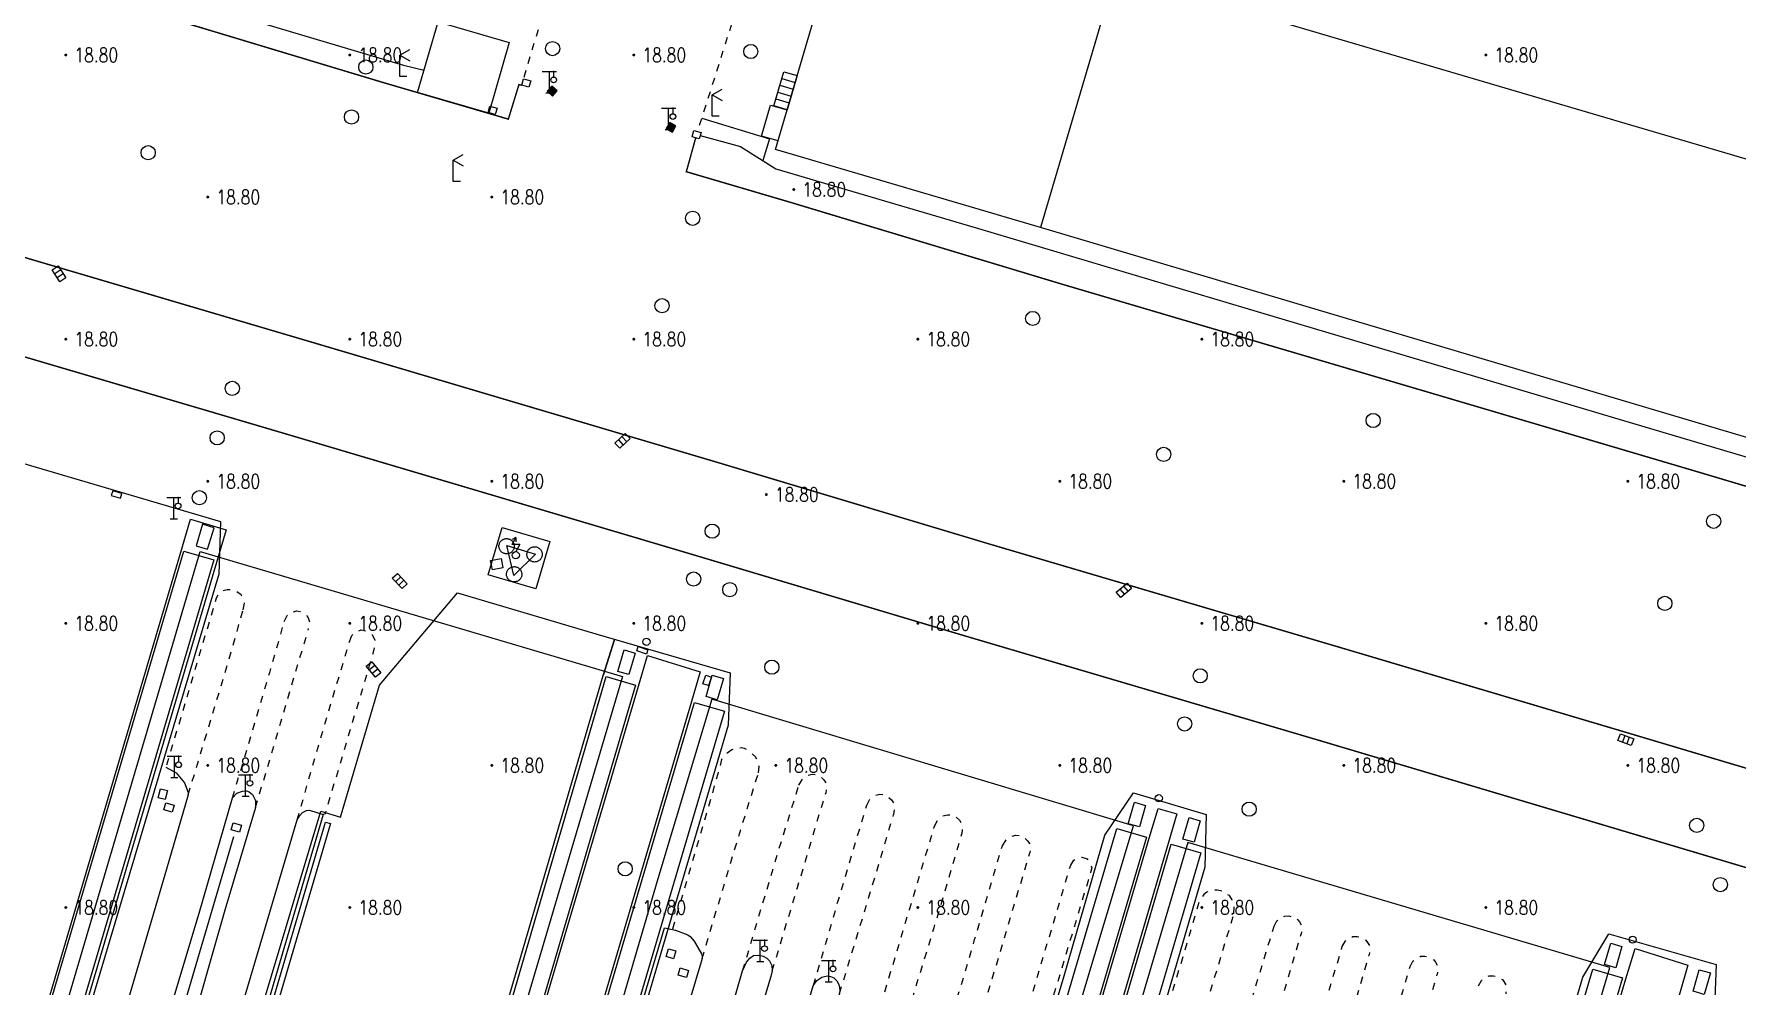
# Model space of a CAD drawing. Extents: x 404846 to 408477, y 3390929 to 3392894.
# Drawn here: x 406289.1 to 406409, y 3392028.9 to 3392095.9 of the extents above; entities that cross this region are included whole.
import ezdxf
from ezdxf.enums import TextEntityAlignment as Align

# ---------------------------------------------------------------- set-up
doc = ezdxf.new("R2010")
doc.units = 0
doc.header["$LTSCALE"] = 0.5
doc.header["$PDSIZE"] = 0.2
doc.linetypes.add('X6', pattern=[2, 1, -1])
doc.layers.get('0').update_dxf_attribs({"linetype": 'CONTINUOUS'})
for name, color, linetype in [('3221', 6, 'CONTINUOUS'), ('DLDW', 11, 'CONTINUOUS'), ('DLSS', 4, 'CONTINUOUS'), ('DMTZ', 3, 'CONTINUOUS'), ('FZTZ', 7, 'CONTINUOUS'), ('GCD', 1, 'CONTINUOUS'), ('GXYZ', 2, 'CONTINUOUS'), ('JMD', 6, 'CONTINUOUS'), ('SXSS', 5, 'CONTINUOUS'), ('ZBTZ', 3, 'CONTINUOUS')]:
    doc.layers.add(name, color=color, linetype=linetype)
doc.layers.add('ASSIST', color=7, linetype='CONTINUOUS', plot=False)
doc.styles.add('HZ', font='rs.shx', dxfattribs={"width": 0.8, "bigfont": 'hztxt.shx'})
doc.linetypes.add('10422', pattern='A,0.75,[150,AAA.SHX,S=0.5,R=0,X=0,Y=0.5],1.5,[177,AAA.SHX,S=1,R=0,X=0,Y=0.4],0.75', length=3)
doc.linetypes.add('1161', pattern='A,0,[149,AAA.SHX,S=0.15,R=0,X=0,Y=0],-1.6', length=1.6)
doc.linetypes.add('444', pattern='A,4.5,[145,AAA.SHX,S=1,R=0,X=0,Y=1],4.5,-0.5,[146,AAA.SHX,S=1,R=0,X=0,Y=0],-0.5', length=10)
doc.linetypes.add('447', pattern='A,8,-1,[148,AAA.SHX,S=1,R=0,X=0,Y=0],-1', length=10)

# ---------------------------------------------------------------- blocks, each defined once
blk = doc.blocks.new('gc063')
for p, q in [((-1, 3), (1, 3)), ((0, 0), (0, 3)), ((0.6, 3), (0.6, 2.2)), ((-0.5, 0), (0.5, 0))]:
    blk.add_line(p, q)
blk.add_circle((0.6, 1.8), 0.4)
blk.add_point((0.6, 3))
blk.add_point((0.6, 3))
blk = doc.blocks.new('GC200')
at = {"linetype": 'Continuous', "const_width": 0.2, "flags": 128}
blk.add_lwpolyline([(-0.1, 0, 1), (0.1, 0, 1)], format="xyb", close=True, dxfattribs=at)
blk = doc.blocks.new('gc188')
blk.add_circle((0, 0), 1)
blk = doc.blocks.new('gc041')
for p, q in [((-1, 0.5), (1, 0.5)), ((-1, -0.5), (-1, 0.5)), ((-0.33, 0.5), (-0.33, -0.5)), ((0.33, 0.5), (0.33, -0.5)), ((1, 0.5), (1, -0.5)), ((1, -0.5), (-1, -0.5))]:
    blk.add_line(p, q)
blk = doc.blocks.new('gc052')
for p, q in [((0, 3), (1.39, 3.8)), ((0, 3), (1.39, 2.2)), ((0, 0), (0, 3)), ((1, 0), (0, 0))]:
    blk.add_line(p, q)
blk = doc.blocks.new('gc170')
at = {"linetype": 'Continuous'}
blk.add_circle((0, 0), 0.5, dxfattribs=at)
blk = doc.blocks.new('*U31')
at = {"linetype": 'Continuous'}
for points in [[(0, 0), (0.5, 0.5), (-0.5, 0.5)], [(0, 0), (-0.5, 0.5), (-0.5, -0.5)], [(0, 0), (-0.5, -0.5), (0.5, -0.5)], [(0, 0), (0.5, -0.5), (0.5, 0.5)]]:
    blk.add_solid(points, dxfattribs=at)
blk = doc.blocks.new('gc002')
blk.add_lwpolyline([(-0.5, -0.5), (0.5, -0.5), (0.5, 0.5), (-0.5, 0.5), (-0.5, -0.5)])
at = {"linetype": 'Continuous'}
blk.add_blockref('*U31', (0, 0), dxfattribs=at)
blk = doc.blocks.new('gc132')
at = {"linetype": 'Continuous'}
for points in [[(0, 2.5), (-0.58, 1.5)], [(0, 2.5), (-0.52, 2.2)], [(0, 2.5), (0, 1.9)], [(0.58, 1.5), (-0.58, 1.5)], [(0.58, 1.5), (0, 0.5)]]:
    blk.add_lwpolyline(points, dxfattribs=at)
blk.add_circle((0, 0), 0.5, dxfattribs=at)

msp = doc.modelspace()

# ---------------------------------------------------------------- linework, layer by layer
at = {"layer": '3221', "color": 6}
for points in [[(406222.058, 3391793.734, 18.825), (406240.981, 3391857.474, 18.967), (406248.828, 3391883.928, 18.765), (406252.893, 3391897.652, 18.789), (406260.068, 3391921.948, 19.008), (406269.552, 3391953.881, 18.843), (406283.226, 3391999.984, 18.679), (406291.42, 3392027.632, 18.98), (406300.826, 3392059.43, 18.755), (406330.553, 3392050.637, 18.755), (406321.145, 3392018.83, 18.98), (406312.946, 3391991.169, 18.679), (406299.271, 3391945.06, 18.843), (406289.792, 3391913.146, 19.008), (406282.617, 3391888.848, 18.789), (406278.55, 3391875.118, 18.765), (406270.699, 3391848.652, 18.967), (406251.776, 3391784.914, 18.825), (406246.28, 3391766.397, 18.855), (406243.272, 3391756.231, 18.84), (406241.392, 3391749.888, 18.828), (406236.715, 3391733.919, 18.759), (406231.935, 3391717.868, 18.788), (406225.742, 3391696.817, 18.729)], [(406334.222, 3391931.143, 18.679), (406340.457, 3391952.196, 18.579), (406344.53, 3391966.029, 18.463), (406348.882, 3391980.64, 18.525), (406355.153, 3392001.822, 18.498), (406359.486, 3392016.39, 18.585), (406362.772, 3392027.563, 18.641), (406366.544, 3392040.126, 18.762), (406336.854, 3392049.041, 18.762), (406333.056, 3392036.395, 18.641), (406329.758, 3392025.182, 18.585), (406325.434, 3392010.641, 18.498), (406319.165, 3391989.465, 18.525), (406314.806, 3391974.832, 18.463), (406310.726, 3391960.975, 18.579), (406304.499, 3391939.947, 18.679)], [(406365.489, 3391913.345, 18.584), (406383.759, 3391974.973, 19.026), (406396.401, 3392017.698, 18.747), (406400.09, 3392030.164, 18.747), (406370.364, 3392038.96, 18.747), (406366.675, 3392026.494, 18.747), (406354.036, 3391983.777, 19.026), (406335.764, 3391922.146, 18.584)]]:
    msp.add_polyline3d(points, dxfattribs=at)
at = {"layer": 'ASSIST', "linetype": 'Continuous', "elevation": 20.419, "flags": 128}
msp.add_lwpolyline([(406341.213, 3392090.795), (406341.924, 3392093.204), (406342.859, 3392092.925), (406342.153, 3392090.519), (406341.213, 3392090.795)], close=True, dxfattribs=at)
at = {"layer": 'DLDW', "linetype": 'Continuous', "elevation": 19.551, "flags": 128}
msp.add_lwpolyline([(406322.421, 3392059.855), (406324.431, 3392059.245), (406322.917, 3392057.744), (406322.421, 3392059.855)], close=True, dxfattribs=at)
at = {"layer": 'DLSS', "linetype": 'Continuous', "const_width": 0.1, "flags": 128}
for points, elevation in [([(405956.742, 3392178.449), (406005.467, 3392164.024), (406051.337, 3392150.407), (406087.518, 3392139.758), (406125.857, 3392128.358), (406161.319, 3392117.927), (406203.686, 3392105.242), (406244.726, 3392093.133), (406283.477, 3392081.6), (406308.291, 3392074.282)], 18.633), ([(406263.632, 3392107.306), (406288.917, 3392099.906), (406313.647, 3392092.459)], 18.595), ([(406323.467, 3392092.249), (406323.267, 3392092.297), (406322.522, 3392089.865), (406313.647, 3392092.459)], 18.766), ([(406361.6, 3392078.223), (406342.42, 3392084), (406335.055, 3392086.165), (406335.715, 3392088.544)], 18.715), ([(406406.33, 3392065.026), (406386.975, 3392070.741), (406361.6, 3392078.223)], 18.58), ([(406281.561, 3392075.164), (406306.395, 3392067.847)], 18.612), ([(406356.23, 3392060.011), (406336.998, 3392065.78), (406308.291, 3392074.282)], 18.643), ([(406354.338, 3392053.594), (406335.087, 3392059.342), (406306.395, 3392067.847)], 18.643), ([(406444.465, 3392053.723), (406417.482, 3392061.702), (406406.33, 3392065.026)], 18.557), ([(406400.898, 3392046.803), (406381.589, 3392052.534), (406356.23, 3392060.011)], 18.58), ([(406398.983, 3392040.378), (406379.689, 3392046.119), (406354.338, 3392053.594)], 18.58), ([(406439.032, 3392035.491), (406412.067, 3392043.474), (406400.898, 3392046.803)], 18.557), ([(406437.123, 3392029.084), (406410.16, 3392037.046), (406398.983, 3392040.378)], 18.557)]:
    msp.add_lwpolyline(points, dxfattribs=dict(at, elevation=elevation))
at = {"layer": 'DLSS', "linetype": 'X6', "flags": 128}
for points, elevation in [([(406365.417, 3392127.417), (406356.618, 3392129.87), (406352.97, 3392130.733), (406350.123, 3392131.111), (406347.976, 3392131.107), (406345.501, 3392130.634), (406342.916, 3392129.722), (406340.187, 3392128.331), (406338.03, 3392126.903), (406336.2, 3392125.381), (406334.476, 3392123.567), (406333.5, 3392122.318), (406332.525, 3392120.731), (406331.588, 3392118.901), (406330.748, 3392116.856), (406328.658, 3392109.833), (406323.587, 3392092.692)], 19.025), ([(406341.274, 3392106.09), (406335.84, 3392089.003)], 19.022), ([(406303.848, 3392055.326), (406303.935, 3392055.808), (406303.879, 3392056.081), (406303.708, 3392056.38), (406303.301, 3392056.672), (406302.958, 3392056.75), (406302.718, 3392056.734), (406302.398, 3392056.662), (406302.102, 3392056.439), (406301.946, 3392056.142), (406298.412, 3392044.255)], 18.869), ([(406299.976, 3392042.313), (406302.833, 3392051.764), (406303.848, 3392055.326)], 18.89), ([(406306.743, 3392054.501), (406306.951, 3392054.942), (406307.26, 3392055.156), (406307.599, 3392055.25), (406307.869, 3392055.208), (406308.167, 3392055.059), (406308.345, 3392054.901), (406308.437, 3392054.707), (406308.527, 3392054.444), (406308.458, 3392054.014)], 18.841), ([(406303.103, 3392042.098), (406305.721, 3392050.916), (406306.743, 3392054.501)], 18.89), ([(406304.727, 3392041.424), (406306.359, 3392046.969), (406308.458, 3392054.014)], 18.857), ([(406311.35, 3392053.153), (406311.506, 3392053.529), (406311.899, 3392053.829), (406312.151, 3392053.919), (406312.362, 3392053.884), (406312.632, 3392053.798), (406312.939, 3392053.563), (406313.123, 3392053.208), (406313.099, 3392052.834), (406312.985, 3392052.245), (406309.615, 3392040.967), (406309.49, 3392040.916)], 18.874), ([(406307.648, 3392040.548), (406309.253, 3392046.112), (406311.35, 3392053.153)], 18.857), ([(406340.136, 3392043.864), (406340.187, 3392044.274), (406340.126, 3392044.647), (406339.925, 3392044.972), (406339.588, 3392045.301), (406339.365, 3392045.469), (406339.145, 3392045.564), (406338.928, 3392045.605), (406338.602, 3392045.589), (406338.258, 3392045.474), (406338, 3392045.298), (406337.731, 3392045.047), (406337.536, 3392044.8), (406337.272, 3392043.776), (406334.074, 3392032.823)], 18.797), ([(406336.165, 3392030.781), (406338.639, 3392039.051), (406340.136, 3392043.864)], 18.771), ([(406342.983, 3392042.978), (406343.25, 3392043.436), (406343.561, 3392043.675), (406343.922, 3392043.753), (406344.205, 3392043.728), (406344.485, 3392043.605), (406344.745, 3392043.36), (406344.9, 3392043.129), (406344.952, 3392042.858), (406344.872, 3392042.435)], 18.79), ([(406339.021, 3392029.926), (406341.491, 3392038.181), (406342.983, 3392042.978)], 18.771), ([(406341.106, 3392029.916), (406342.884, 3392035.787), (406344.872, 3392042.435)], 18.833), ([(406347.757, 3392041.572), (406348.002, 3392042.041), (406348.312, 3392042.28), (406348.673, 3392042.358), (406348.956, 3392042.333), (406349.236, 3392042.21), (406349.496, 3392041.965), (406349.651, 3392041.734), (406349.703, 3392041.463), (406349.656, 3392040.923)], 18.783), ([(406344.005, 3392028.894), (406345.767, 3392034.919), (406347.757, 3392041.572)], 18.833), ([(406345.846, 3392028.329), (406347.916, 3392035.11), (406349.656, 3392040.923)], 18.825), ([(406352.518, 3392040.066), (406352.788, 3392040.595), (406353.098, 3392040.834), (406353.459, 3392040.912), (406353.742, 3392040.888), (406354.022, 3392040.764), (406354.282, 3392040.519), (406354.437, 3392040.289), (406354.489, 3392040.018), (406354.46, 3392039.56)], 18.782), ([(406348.749, 3392027.496), (406350.776, 3392034.246), (406352.518, 3392040.066)], 18.825), ([(406350.658, 3392026.948), (406352.511, 3392032.975), (406354.46, 3392039.56)], 18.824), ([(406357.312, 3392038.715), (406357.598, 3392039.154), (406357.909, 3392039.393), (406358.27, 3392039.471), (406358.553, 3392039.447), (406358.832, 3392039.323), (406359.092, 3392039.078), (406359.248, 3392038.847), (406359.3, 3392038.577), (406359.242, 3392038.225)], 18.793), ([(406353.569, 3392026.077), (406355.359, 3392032.116), (406357.312, 3392038.715)], 18.824), ([(406355.426, 3392025.544), (406356.572, 3392029.27), (406359.242, 3392038.225)], 18.856), ([(406358.36, 3392024.649), (406359.45, 3392028.398), (406362.124, 3392037.366)], 18.856), ([(406362.124, 3392037.366), (406362.336, 3392037.704), (406362.549, 3392037.866), (406362.898, 3392037.919), (406363.284, 3392037.799), (406363.444, 3392037.61), (406363.603, 3392037.178), (406363.523, 3392036.845), (406359.988, 3392025.126)], 18.811), ([(406373.62, 3392033.928), (406373.634, 3392034.579), (406373.491, 3392034.927), (406373.295, 3392035.213), (406372.84, 3392035.502), (406372.683, 3392035.552), (406372.439, 3392035.602), (406372.085, 3392035.574), (406371.717, 3392035.447), (406371.493, 3392035.283), (406371.307, 3392035.047), (406371.161, 3392034.773), (406367.619, 3392022.854)], 18.81), ([(406369.702, 3392020.813), (406371.402, 3392026.627), (406373.62, 3392033.928)], 18.774), ([(406376.444, 3392033.07), (406376.645, 3392033.443), (406376.858, 3392033.618), (406377.197, 3392033.78), (406377.495, 3392033.79), (406377.791, 3392033.704), (406378.119, 3392033.519), (406378.232, 3392033.374), (406378.363, 3392033.133), (406378.404, 3392032.935), (406378.352, 3392032.502)], 18.797), ([(406372.673, 3392020.212), (406374.231, 3392025.784), (406376.444, 3392033.07)], 18.774), ([(406374.662, 3392019.892), (406375.871, 3392024.127), (406378.352, 3392032.502)], 18.759), ([(406381.242, 3392031.623), (406381.443, 3392031.997), (406381.655, 3392032.171), (406381.994, 3392032.333), (406382.293, 3392032.343), (406382.589, 3392032.258), (406382.917, 3392032.073), (406383.029, 3392031.927), (406383.161, 3392031.687), (406383.202, 3392031.488), (406383.15, 3392031.056)], 18.797), ([(406377.504, 3392018.963), (406378.763, 3392023.272), (406381.242, 3392031.623)], 18.765), ([(406379.43, 3392018.49), (406380.719, 3392022.769), (406383.15, 3392031.056)], 18.738), ([(406382.309, 3392017.602), (406383.589, 3392021.914), (406386.017, 3392030.236)], 18.744), ([(406386.017, 3392030.236), (406386.218, 3392030.61), (406386.431, 3392030.784), (406386.77, 3392030.947), (406387.068, 3392030.957), (406387.365, 3392030.871), (406387.692, 3392030.686), (406387.805, 3392030.541), (406387.936, 3392030.3), (406387.977, 3392030.101), (406387.925, 3392029.669)], 18.797), ([(406384.237, 3392017.091), (406387.925, 3392029.669)], 18.742), ([(406390.846, 3392028.859), (406391.048, 3392029.232), (406391.26, 3392029.407), (406391.599, 3392029.569), (406391.898, 3392029.579), (406392.194, 3392029.493), (406392.521, 3392029.308), (406392.634, 3392029.163), (406392.766, 3392028.922), (406392.807, 3392028.724), (406392.755, 3392028.291)], 18.797)]:
    msp.add_lwpolyline(points, dxfattribs=dict(at, elevation=elevation))
at = {"layer": 'DMTZ', "linetype": '10422', "flags": 128}
for points, elevation in [([(406322.082, 3392061.115), (406325.435, 3392060.131), (406324.46, 3392056.807), (406321.107, 3392057.791), (406322.082, 3392061.115)], 19.101), ([(406322.297, 3392060.334), (406322.343, 3392060.34), (406322.39, 3392060.343), (406322.437, 3392060.342), (406322.483, 3392060.336), (406322.529, 3392060.327), (406322.574, 3392060.313), (406322.618, 3392060.296), (406322.66, 3392060.274), (406322.7, 3392060.25), (406322.737, 3392060.222), (406322.772, 3392060.19), (406322.804, 3392060.156), (406322.833, 3392060.119), (406322.859, 3392060.08), (406322.881, 3392060.039), (406322.9, 3392059.996), (406322.914, 3392059.951), (406322.925, 3392059.906), (406322.932, 3392059.859), (406322.934, 3392059.812), (406322.933, 3392059.765), (406322.927, 3392059.719), (406322.918, 3392059.673), (406322.904, 3392059.628), (406322.887, 3392059.585), (406322.866, 3392059.543), (406322.841, 3392059.503), (406322.813, 3392059.465), (406322.782, 3392059.43), (406322.748, 3392059.398), (406322.711, 3392059.369), (406322.672, 3392059.343), (406322.63, 3392059.321), (406322.587, 3392059.303), (406322.543, 3392059.288), (406322.497, 3392059.277), (406322.451, 3392059.271), (406322.404, 3392059.268), (406322.357, 3392059.269), (406322.31, 3392059.275), (406322.264, 3392059.284), (406322.219, 3392059.298), (406322.176, 3392059.315), (406322.134, 3392059.337), (406322.094, 3392059.361), (406322.057, 3392059.389), (406322.022, 3392059.421), (406321.989, 3392059.455), (406321.96, 3392059.492), (406321.935, 3392059.531), (406321.913, 3392059.572), (406321.894, 3392059.615), (406321.879, 3392059.66), (406321.869, 3392059.705), (406321.862, 3392059.752), (406321.859, 3392059.799), (406321.861, 3392059.846), (406321.866, 3392059.892), (406321.876, 3392059.938), (406321.889, 3392059.983), (406321.907, 3392060.026), (406321.928, 3392060.068), (406321.953, 3392060.108), (406321.981, 3392060.146), (406322.012, 3392060.181), (406322.046, 3392060.213), (406322.083, 3392060.242), (406322.122, 3392060.268), (406322.163, 3392060.29), (406322.207, 3392060.308), (406322.251, 3392060.323), (406322.297, 3392060.334)], 19.484), ([(406324.266, 3392059.761), (406324.313, 3392059.768), (406324.36, 3392059.77), (406324.407, 3392059.769), (406324.453, 3392059.764), (406324.499, 3392059.754), (406324.544, 3392059.74), (406324.587, 3392059.723), (406324.629, 3392059.702), (406324.669, 3392059.677), (406324.707, 3392059.649), (406324.742, 3392059.618), (406324.774, 3392059.584), (406324.803, 3392059.547), (406324.829, 3392059.508), (406324.851, 3392059.466), (406324.869, 3392059.423), (406324.884, 3392059.379), (406324.895, 3392059.333), (406324.901, 3392059.287), (406324.904, 3392059.24), (406324.903, 3392059.193), (406324.897, 3392059.146), (406324.888, 3392059.1), (406324.874, 3392059.056), (406324.857, 3392059.012), (406324.835, 3392058.97), (406324.811, 3392058.93), (406324.783, 3392058.893), (406324.751, 3392058.858), (406324.717, 3392058.826), (406324.68, 3392058.797), (406324.641, 3392058.771), (406324.6, 3392058.749), (406324.557, 3392058.73), (406324.512, 3392058.715), (406324.467, 3392058.705), (406324.42, 3392058.698), (406324.373, 3392058.695), (406324.326, 3392058.697), (406324.28, 3392058.702), (406324.234, 3392058.712), (406324.189, 3392058.725), (406324.146, 3392058.743), (406324.104, 3392058.764), (406324.064, 3392058.789), (406324.026, 3392058.817), (406323.991, 3392058.848), (406323.959, 3392058.882), (406323.93, 3392058.919), (406323.904, 3392058.958), (406323.882, 3392059), (406323.864, 3392059.043), (406323.849, 3392059.087), (406323.838, 3392059.133), (406323.832, 3392059.179), (406323.829, 3392059.226), (406323.83, 3392059.273), (406323.836, 3392059.32), (406323.845, 3392059.365), (406323.859, 3392059.41), (406323.876, 3392059.454), (406323.898, 3392059.496), (406323.922, 3392059.536), (406323.95, 3392059.573), (406323.982, 3392059.608), (406324.016, 3392059.64), (406324.053, 3392059.669), (406324.092, 3392059.695), (406324.133, 3392059.717), (406324.176, 3392059.736), (406324.221, 3392059.75), (406324.266, 3392059.761)], 19.484), ([(406322.83, 3392058.36), (406322.877, 3392058.366), (406322.924, 3392058.369), (406322.971, 3392058.368), (406323.017, 3392058.362), (406323.063, 3392058.352), (406323.108, 3392058.339), (406323.152, 3392058.322), (406323.193, 3392058.3), (406323.233, 3392058.276), (406323.271, 3392058.248), (406323.306, 3392058.216), (406323.338, 3392058.182), (406323.367, 3392058.145), (406323.393, 3392058.106), (406323.415, 3392058.065), (406323.433, 3392058.022), (406323.448, 3392057.977), (406323.459, 3392057.932), (406323.465, 3392057.885), (406323.468, 3392057.838), (406323.467, 3392057.791), (406323.461, 3392057.745), (406323.452, 3392057.699), (406323.438, 3392057.654), (406323.421, 3392057.61), (406323.4, 3392057.569), (406323.375, 3392057.529), (406323.347, 3392057.491), (406323.316, 3392057.456), (406323.281, 3392057.424), (406323.245, 3392057.395), (406323.205, 3392057.369), (406323.164, 3392057.347), (406323.121, 3392057.329), (406323.076, 3392057.314), (406323.031, 3392057.303), (406322.984, 3392057.296), (406322.937, 3392057.294), (406322.891, 3392057.295), (406322.844, 3392057.301), (406322.798, 3392057.31), (406322.753, 3392057.324), (406322.71, 3392057.341), (406322.668, 3392057.362), (406322.628, 3392057.387), (406322.59, 3392057.415), (406322.555, 3392057.446), (406322.523, 3392057.481), (406322.494, 3392057.517), (406322.468, 3392057.557), (406322.446, 3392057.598), (406322.428, 3392057.641), (406322.413, 3392057.686), (406322.402, 3392057.731), (406322.396, 3392057.778), (406322.393, 3392057.825), (406322.394, 3392057.871), (406322.4, 3392057.918), (406322.41, 3392057.964), (406322.423, 3392058.009), (406322.44, 3392058.052), (406322.462, 3392058.094), (406322.486, 3392058.134), (406322.514, 3392058.172), (406322.546, 3392058.207), (406322.58, 3392058.239), (406322.617, 3392058.268), (406322.656, 3392058.294), (406322.697, 3392058.316), (406322.74, 3392058.334), (406322.785, 3392058.349), (406322.83, 3392058.36)], 19.484), ([(406327.218, 3392011.761), (406333.526, 3392032.952), (406334.285, 3392032.773), (406335.15, 3392032.459), (406335.324, 3392032.328), (406335.596, 3392031.998), (406336.117, 3392031.117), (406336.174, 3392030.931), (406336.165, 3392030.781), (406331.471, 3392015.067), (406334.446, 3392014.14), (406339.021, 3392029.926), (406339.297, 3392030.522), (406339.517, 3392030.81), (406339.784, 3392031.01), (406340.172, 3392031.035), (406340.456, 3392030.946), (406340.718, 3392030.816), (406340.922, 3392030.625), (406341.084, 3392030.301), (406341.106, 3392029.916), (406341.009, 3392029.517), (406336.222, 3392013.606), (406339.24, 3392012.713), (406343.984, 3392028.863), (406344.239, 3392029.24), (406344.593, 3392029.466), (406344.979, 3392029.563), (406345.216, 3392029.515), (406345.441, 3392029.427), (406345.665, 3392029.227), (406345.798, 3392028.96), (406345.874, 3392028.589), (406345.846, 3392028.329), (406344.462, 3392023.623), (406341.021, 3392012.18), (406344.065, 3392011.291), (406348.309, 3392025.859), (406348.749, 3392027.496), (406348.905, 3392027.792), (406349.061, 3392027.978), (406349.298, 3392028.095), (406349.697, 3392028.18), (406350.019, 3392028.134), (406350.257, 3392028.023), (406350.425, 3392027.861), (406350.627, 3392027.489), (406350.67, 3392027.275), (406350.658, 3392026.948), (406345.891, 3392010.785), (406348.842, 3392009.85), (406352.504, 3392022.368), (406353.569, 3392026.077), (406353.798, 3392026.425), (406354.134, 3392026.631), (406354.464, 3392026.743), (406354.781, 3392026.74), (406354.965, 3392026.69), (406355.124, 3392026.561), (406355.317, 3392026.286), (406355.435, 3392025.922), (406355.426, 3392025.544), (406353.776, 3392019.841), (406350.619, 3392009.339), (406353.582, 3392008.452), (406357.701, 3392022.299), (406358.36, 3392024.649), (406358.679, 3392025.064), (406358.885, 3392025.216), (406359.112, 3392025.287), (406359.443, 3392025.264), (406359.745, 3392025.206), (406360.648, 3392024.911), (406354.327, 3392003.763), (406337.925, 3392008.548), (406327.218, 3392011.761)], 19.091)]:
    msp.add_lwpolyline(points, close=True, dxfattribs=dict(at, elevation=elevation))
at = {"layer": 'DMTZ', "linetype": '10422', "elevation": 19.182, "flags": 128}
msp.add_lwpolyline([(406298.412, 3392044.255), (406299.118, 3392043.854), (406299.708, 3392043.143), (406299.976, 3392042.47), (406299.976, 3392042.313), (406298.448, 3392037.068), (406295.133, 3392025.812), (406298.045, 3392024.983), (406300.751, 3392033.974), (406303.103, 3392042.098), (406303.408, 3392042.432), (406303.797, 3392042.578), (406304.085, 3392042.589), (406304.271, 3392042.514), (406304.5, 3392042.334), (406304.726, 3392041.903), (406304.727, 3392041.424), (406302.56, 3392034.192), (406299.752, 3392024.413), (406302.621, 3392023.579), (406307.648, 3392040.548), (406307.834, 3392040.865), (406308.033, 3392041.064), (406308.3, 3392041.204), (406308.529, 3392041.225), (406309.49, 3392040.916), (406303.022, 3392018.935), (406291.266, 3392022.435)], dxfattribs=at)
at = {"layer": 'FZTZ', "linetype": 'Continuous', "flags": 128}
for points, elevation in [([(406321.223, 3392090.782), (406321.731, 3392090.63), (406321.599, 3392090.187), (406321.09, 3392090.339), (406321.223, 3392090.782)], 18.786), ([(406294.56, 3392063.367), (406295.217, 3392063.183), (406295.311, 3392063.519), (406294.669, 3392063.699), (406294.56, 3392063.367)], 19.55), ([(406322.138, 3392058.279), (406321.404, 3392058.133), (406321.272, 3392058.796), (406322.006, 3392058.943), (406322.138, 3392058.279)], 21.12), ([(406331.659, 3392052.743), (406332.348, 3392052.519), (406332.25, 3392052.216), (406331.56, 3392052.44), (406331.659, 3392052.743)], 19.404), ([(406336.229, 3392050.128), (406336.427, 3392050.723), (406336.819, 3392050.592), (406336.621, 3392049.998), (406336.229, 3392050.128)], 20.118), ([(406298.022, 3392042.738), (406298.524, 3392042.603), (406298.354, 3392041.974), (406297.852, 3392042.109), (406298.022, 3392042.738)], 20.959), ([(406333.795, 3392031.477), (406334.309, 3392031.325), (406334.144, 3392030.769), (406333.63, 3392030.921), (406333.795, 3392031.477)], 20.843)]:
    msp.add_lwpolyline(points, close=True, dxfattribs=dict(at, elevation=elevation))
at = {"layer": 'JMD', "linetype": 'Continuous'}
for p, q in [((406341.213, 3392090.795), (406341.924, 3392093.204)), ((406341.641, 3392092.245), (406342.578, 3392091.967)), ((406341.782, 3392092.724), (406342.718, 3392092.446)), ((406341.924, 3392093.204), (406342.859, 3392092.925)), ((406342.859, 3392092.925), (406342.153, 3392090.519)), ((406341.358, 3392091.286), (406342.297, 3392091.009)), ((406341.499, 3392091.765), (406342.437, 3392091.488)), ((406341.216, 3392090.806), (406342.156, 3392090.53))]:
    msp.add_line(p, q, dxfattribs=at)
at = {"layer": 'JMD', "linetype": 'Continuous', "flags": 128}
for points, elevation in [([(406345.972, 3392103.54), (406364.656, 3392098.041), (406360.007, 3392082.243), (406341.337, 3392087.738), (406345.972, 3392103.54)], 28.422), ([(406321.139, 3392090.286), (406316.133, 3392091.734), (406317.57, 3392096.703), (406322.576, 3392095.255), (406321.139, 3392090.286)], 23.557), ([(406323.97, 3392092.113), (406323.467, 3392092.249), (406323.592, 3392092.708), (406324.095, 3392092.571), (406323.97, 3392092.113)], 20.241), ([(406335.967, 3392088.476), (406335.464, 3392088.612), (406335.588, 3392089.071), (406336.091, 3392088.934), (406335.967, 3392088.476)], 20.564), ([(406298.405, 3392041.757), (406298.992, 3392041.592), (406298.852, 3392041.094), (406298.265, 3392041.259), (406298.405, 3392041.757)], 20.917), ([(406303.14, 3392040.349), (406303.727, 3392040.184), (406303.587, 3392039.686), (406303, 3392039.851), (406303.14, 3392040.349)], 20.982), ([(406334.616, 3392030.122), (406335.203, 3392029.956), (406335.063, 3392029.458), (406334.476, 3392029.624), (406334.616, 3392030.122)], 20.917)]:
    msp.add_lwpolyline(points, close=True, dxfattribs=dict(at, elevation=elevation))
at = {"layer": 'JMD', "linetype": '447', "elevation": 21.979, "flags": 128}
msp.add_lwpolyline([(406287.297, 3392101.931), (406295.338, 3392099.571), (406315.139, 3392093.666)], dxfattribs=at)
at = {"layer": 'JMD', "linetype": 'Continuous', "flags": 128}
for points, elevation in [([(406460.041, 3392069.715), (406460.723, 3392072.028), (406364.746, 3392100.3), (406364.126, 3392098.197)], 27.871), ([(406341.512, 3392088.334), (406340.35, 3392088.672), (406340.991, 3392090.859), (406342.153, 3392090.519)], 23.47), ([(406454.805, 3392054.051), (406360.007, 3392082.243)], 27.022)]:
    msp.add_lwpolyline(points, dxfattribs=dict(at, elevation=elevation))
at = {"layer": 'JMD', "linetype": '444', "flags": 128}
for points, elevation in [([(406315.139, 3392093.666), (406316.592, 3392093.319)], 21.243), ([(406336.029, 3392088.705), (406338.878, 3392087.941), (406341.366, 3392086.378), (406355.638, 3392082.168)], 19.823), ([(406355.638, 3392082.168), (406374.378, 3392076.584), (406400.192, 3392068.91), (406423.911, 3392061.883), (406444.442, 3392055.823)], 19.509), ([(406287.848, 3392065.797), (406302.24, 3392061.541), (406302.123, 3392057.846), (406291.648, 3392022.657), (406295.897, 3392021.428)], 20.823), ([(406295.897, 3392021.428), (406302.778, 3392019.325), (406309.315, 3392041.156), (406310.711, 3392040.733), (406313.443, 3392050.029), (406318.942, 3392056.536), (406328.686, 3392053.635)], 20.559), ([(406328.686, 3392053.635), (406338.132, 3392050.885), (406338.009, 3392047.217), (406327.593, 3392012.025), (406354.058, 3392004.137), (406361.655, 3392029.562), (406364.531, 3392039.468), (406366.535, 3392042.441)], 20.592), ([(406366.535, 3392042.441), (406371.669, 3392040.921), (406371.573, 3392037.209), (406366.412, 3392019.583), (406361.15, 3392002.116), (406370.682, 3391999.262), (406387.699, 3391994.242), (406393.812, 3392014.638), (406398.176, 3392029.486), (406400.02, 3392032.531), (406407.578, 3392030.362), (406407.435, 3392026.751), (406403.104, 3392011.814), (406397.025, 3391991.491), (406423.613, 3391983.609), (406434.164, 3392019.052), (406436.038, 3392021.908), (406441.214, 3392020.396), (406441.075, 3392016.699), (406430.663, 3391981.543), (406431.94, 3391981.102)], 20.425), ([(406298.65, 3392023.99), (406303.193, 3392039.381)], 20.56)]:
    msp.add_lwpolyline(points, dxfattribs=dict(at, elevation=elevation))
at = {"layer": 'SXSS', "linetype": 'Continuous', "elevation": 18.919, "flags": 128}
msp.add_lwpolyline([(406301.224, 3392012.092), (406304.989, 3392024.613), (406309.643, 3392040.388), (406309.996, 3392040.284), (406305.342, 3392024.509), (406301.64, 3392011.969)], dxfattribs=at)
at = {"layer": 'ZBTZ', "linetype": '1161', "flags": 128}
for points, elevation in [([(406336.138, 3392089.941), (406340.91, 3392088.469), (406340.444, 3392086.957)], 19.192), ([(406281.962, 3392064.998), (406268.81, 3392020.586), (406262.166, 3391998.138), (406256.673, 3391979.803), (406250.405, 3391958.555), (406238.826, 3391919.582), (406232.026, 3391896.503), (406225.369, 3391873.95), (406220.43, 3391857.314), (406214.708, 3391838.028), (406209.628, 3391820.969), (406204.336, 3391803.203), (406198.737, 3391784.318), (406187.975, 3391747.891), (406186.472, 3391742.815), (406175.526, 3391705.935), (406193.179, 3391700.71), (406194.738, 3391705.967), (406197.143, 3391714.182), (406201.427, 3391728.581), (406203.947, 3391737.098), (406205.749, 3391743.136), (406210.399, 3391759.019), (406212.293, 3391765.406), (406215.303, 3391775.578), (406220.802, 3391794.106), (406232.973, 3391835.114), (406239.727, 3391857.848), (406247.575, 3391884.301), (406251.639, 3391898.025), (406258.821, 3391922.318), (406268.305, 3391954.251), (406281.983, 3392000.352), (406290.178, 3392027.999), (406299.584, 3392059.797), (406300.129, 3392061.704), (406302.64, 3392060.964), (406302.098, 3392059.054), (406292.692, 3392027.255), (406284.47, 3391999.615), (406270.796, 3391953.512), (406261.312, 3391921.58), (406254.163, 3391897.276), (406250.098, 3391883.552), (406242.25, 3391857.097), (406235.495, 3391834.363), (406223.299, 3391793.365), (406217.799, 3391774.838), (406214.79, 3391764.667), (406212.897, 3391758.283), (406208.247, 3391742.404), (406206.483, 3391736.325), (406203.938, 3391727.832), (406201.966, 3391721.207), (406203.742, 3391720.684)], 18.849), ([(406314.638, 3391993.162), (406325.075, 3392027.551), (406331.678, 3392049.965), (406332.322, 3392052.105), (406336.04, 3392050.961), (406335.428, 3392048.875), (406328.418, 3392025.213), (406321.864, 3392003.003)], 18.804), ([(406312.126, 3391993.883), (406322.636, 3392028.279), (406329.203, 3392050.707)], 18.809), ([(406312.346, 3391993.82), (406322.852, 3392028.214), (406329.419, 3392050.644), (406331.483, 3392050.022), (406324.88, 3392027.609), (406314.428, 3391993.222)], 18.809), ([(406322.074, 3392002.941), (406328.628, 3392025.151), (406335.639, 3392048.813)], 18.804), ([(406335.639, 3392048.813), (406337.753, 3392048.186), (406330.743, 3392024.526), (406324.165, 3392002.325)], 18.78), ([(406351.134, 3391983.445), (406357.281, 3392004.232), (406363.726, 3392025.99), (406367.65, 3392039.265), (406368.29, 3392041.339), (406369.606, 3392040.967), (406368.979, 3392038.894), (406365.787, 3392028.021), (406358.123, 3392002.132), (406352.503, 3391983.037)], 18.833), ([(406306.445, 3391841.109), (406310.223, 3391853.751), (406317.283, 3391877.576), (406326.464, 3391908.577), (406329.173, 3391917.715), (406337.469, 3391945.698), (406342.299, 3391962.037), (406348.863, 3391984.12), (406355.01, 3392004.904), (406361.455, 3392026.662), (406365.378, 3392039.937), (406367.468, 3392039.319), (406363.544, 3392026.044), (406357.099, 3392004.285), (406350.953, 3391983.498)], 18.787), ([(406352.711, 3391982.976), (406358.33, 3392002.07), (406365.995, 3392027.959), (406369.187, 3392038.833), (406371.29, 3392038.216), (406368.097, 3392027.34), (406360.432, 3392001.45), (406354.813, 3391982.357)], 18.873), ([(406388.201, 3391985.422), (406391.991, 3391998.29), (406398.724, 3392020.967), (406401.219, 3392029.349), (406401.866, 3392031.496), (406405.584, 3392030.315), (406405.004, 3392028.269), (406403.074, 3392021.929), (406394.202, 3391991.925), (406389.425, 3391975.81)], 18.81), ([(406385.897, 3391986.096), (406389.673, 3391998.974), (406396.408, 3392021.655), (406398.903, 3392030.038), (406400.99, 3392029.417), (406398.495, 3392021.035), (406391.761, 3391998.358), (406387.986, 3391985.484)], 18.806)]:
    msp.add_lwpolyline(points, dxfattribs=dict(at, elevation=elevation))
for points, elevation in [([(406301.342, 3392059.598), (406301.801, 3392061.107), (406300.991, 3392061.353), (406300.533, 3392059.844), (406301.342, 3392059.598)], 18.824), ([(406284.247, 3391999.681), (406270.573, 3391953.578), (406261.089, 3391921.646), (406253.915, 3391897.35), (406249.878, 3391883.617), (406242.031, 3391857.162), (406235.276, 3391834.428), (406223.059, 3391793.436), (406217.56, 3391774.909), (406214.55, 3391764.738), (406212.658, 3391758.354), (406208.008, 3391742.474), (406206.269, 3391736.389), (406203.724, 3391727.896), (406199.441, 3391713.503), (406197.1, 3391705.504), (406195.014, 3391706.115), (406197.357, 3391714.119), (406201.642, 3391728.518), (406204.161, 3391737.035), (406205.941, 3391743.079), (406210.592, 3391758.962), (406212.485, 3391765.349), (406215.495, 3391775.521), (406220.995, 3391794.049), (406233.187, 3391835.05), (406239.941, 3391857.784), (406247.789, 3391884.238), (406251.853, 3391897.961), (406259.04, 3391922.253), (406268.524, 3391954.186), (406282.163, 3392000.299), (406290.358, 3392027.946), (406299.681, 3392059.465), (406301.776, 3392058.845), (406292.452, 3392027.326), (406284.247, 3391999.681)], 18.857), ([(406329.203, 3392050.707), (406330.004, 3392053.251)], 18.831), ([(406331.018, 3392050.77), (406330.234, 3392050.997), (406330.672, 3392052.506), (406331.456, 3392052.279), (406331.018, 3392050.77)], 18.833), ([(406337.226, 3392048.994), (406336.442, 3392049.221), (406336.88, 3392050.731), (406337.664, 3392050.503), (406337.226, 3392048.994)], 18.833), ([(406366.962, 3392040.049), (406366.178, 3392040.277), (406366.616, 3392041.786), (406367.4, 3392041.559), (406366.962, 3392040.049)], 18.743), ([(406370.807, 3392038.967), (406370.023, 3392039.195), (406370.461, 3392040.704), (406371.245, 3392040.477), (406370.807, 3392038.967)], 18.743), ([(406400.506, 3392030.135), (406399.722, 3392030.363), (406400.16, 3392031.872), (406400.944, 3392031.644), (406400.506, 3392030.135)], 18.905), ([(406406.73, 3392028.265), (406405.946, 3392028.493), (406406.385, 3392030.002), (406407.168, 3392029.774), (406406.73, 3392028.265)], 18.958)]:
    msp.add_lwpolyline(points, close=True, dxfattribs=dict(at, elevation=elevation))

# ---------------------------------------------------------------- block references
at = {"layer": 'DLDW', "linetype": 'Continuous', "xscale": 0.5, "yscale": 0.5}
msp.add_blockref('gc132', (406323.047, 3392059.175), dxfattribs=at)
at = {"layer": 'DLSS', "linetype": 'Continuous', "xscale": 0.5, "yscale": 0.5}
for name, p in [('gc052', (406314.884, 3392092.874, 18.892)), ('gc063', (406325.413, 3392091.724, 18.999)), ('gc052', (406336.874, 3392090.085, 18.892)), ('gc063', (406333.807, 3392089.147, 19.152)), ('gc052', (406318.645, 3392085.475, 18.892)), ('gc063', (406298.966, 3392061.74, 18.853)), ('gc063', (406299.001, 3392043.523, 19.104)), ('gc063', (406304.018, 3392042.221, 19.136)), ('gc063', (406340.26, 3392030.584, 18.954)), ('gc063', (406345.081, 3392029.155, 19.059))]:
    msp.add_blockref(name, p, dxfattribs=at)
at = {"layer": 'GCD', "linetype": 'Continuous'}
ref = msp.add_blockref('GC200', (406291.358, 3392094.379, 18.8), dxfattribs=dict(at, xscale=0.5, yscale=0.5, zscale=0.5))
ref.add_attrib('height', '18.80', dxfattribs={"linetype": 'Continuous', "height": 1, "style": 'HZ', "width": 0.8}).set_placement((406291.958, 3392094.379, 18.8), align=Align.MIDDLE_LEFT)
ref = msp.add_blockref('GC200', (406311.358, 3392094.379, 18.8), dxfattribs=dict(at, xscale=0.5, yscale=0.5, zscale=0.5))
ref.add_attrib('height', '18.80', dxfattribs={"linetype": 'Continuous', "height": 1, "style": 'HZ', "width": 0.8}).set_placement((406311.958, 3392094.379, 18.8), align=Align.MIDDLE_LEFT)
ref = msp.add_blockref('GC200', (406331.358, 3392094.379, 18.8), dxfattribs=dict(at, xscale=0.5, yscale=0.5, zscale=0.5))
ref.add_attrib('height', '18.80', dxfattribs={"linetype": 'Continuous', "height": 1, "style": 'HZ', "width": 0.8}).set_placement((406331.958, 3392094.379, 18.8), align=Align.MIDDLE_LEFT)
ref = msp.add_blockref('GC200', (406391.358, 3392094.379, 18.8), dxfattribs=dict(at, xscale=0.5, yscale=0.5, zscale=0.5))
ref.add_attrib('height', '18.80', dxfattribs={"linetype": 'Continuous', "height": 1, "style": 'HZ', "width": 0.8}).set_placement((406391.958, 3392094.379, 18.8), align=Align.MIDDLE_LEFT)
ref = msp.add_blockref('GC200', (406342.624, 3392084.911, 18.8), dxfattribs=dict(at, xscale=0.5, yscale=0.5, zscale=0.5))
ref.add_attrib('height', '18.80', dxfattribs={"linetype": 'Continuous', "height": 1, "style": 'HZ', "width": 0.8}).set_placement((406343.224, 3392084.911, 18.8), align=Align.MIDDLE_LEFT)
ref = msp.add_blockref('GC200', (406301.358, 3392084.379, 18.8), dxfattribs=dict(at, xscale=0.5, yscale=0.5, zscale=0.5))
ref.add_attrib('height', '18.80', dxfattribs={"linetype": 'Continuous', "height": 1, "style": 'HZ', "width": 0.8}).set_placement((406301.958, 3392084.379, 18.8), align=Align.MIDDLE_LEFT)
ref = msp.add_blockref('GC200', (406321.358, 3392084.379, 18.8), dxfattribs=dict(at, xscale=0.5, yscale=0.5, zscale=0.5))
ref.add_attrib('height', '18.80', dxfattribs={"linetype": 'Continuous', "height": 1, "style": 'HZ', "width": 0.8}).set_placement((406321.958, 3392084.379, 18.8), align=Align.MIDDLE_LEFT)
ref = msp.add_blockref('GC200', (406291.358, 3392074.379, 18.8), dxfattribs=dict(at, xscale=0.5, yscale=0.5, zscale=0.5))
ref.add_attrib('height', '18.80', dxfattribs={"linetype": 'Continuous', "height": 1, "style": 'HZ', "width": 0.8}).set_placement((406291.958, 3392074.379, 18.8), align=Align.MIDDLE_LEFT)
ref = msp.add_blockref('GC200', (406311.358, 3392074.379, 18.8), dxfattribs=dict(at, xscale=0.5, yscale=0.5, zscale=0.5))
ref.add_attrib('height', '18.80', dxfattribs={"linetype": 'Continuous', "height": 1, "style": 'HZ', "width": 0.8}).set_placement((406311.958, 3392074.379, 18.8), align=Align.MIDDLE_LEFT)
ref = msp.add_blockref('GC200', (406331.358, 3392074.379, 18.8), dxfattribs=dict(at, xscale=0.5, yscale=0.5, zscale=0.5))
ref.add_attrib('height', '18.80', dxfattribs={"linetype": 'Continuous', "height": 1, "style": 'HZ', "width": 0.8}).set_placement((406331.958, 3392074.379, 18.8), align=Align.MIDDLE_LEFT)
ref = msp.add_blockref('GC200', (406351.358, 3392074.379, 18.8), dxfattribs=dict(at, xscale=0.5, yscale=0.5, zscale=0.5))
ref.add_attrib('height', '18.80', dxfattribs={"linetype": 'Continuous', "height": 1, "style": 'HZ', "width": 0.8}).set_placement((406351.958, 3392074.379, 18.8), align=Align.MIDDLE_LEFT)
ref = msp.add_blockref('GC200', (406371.358, 3392074.379, 18.8), dxfattribs=dict(at, xscale=0.5, yscale=0.5, zscale=0.5))
ref.add_attrib('height', '18.80', dxfattribs={"linetype": 'Continuous', "height": 1, "style": 'HZ', "width": 0.8}).set_placement((406371.958, 3392074.379, 18.8), align=Align.MIDDLE_LEFT)
ref = msp.add_blockref('GC200', (406301.358, 3392064.379, 18.8), dxfattribs=dict(at, xscale=0.5, yscale=0.5, zscale=0.5))
ref.add_attrib('height', '18.80', dxfattribs={"linetype": 'Continuous', "height": 1, "style": 'HZ', "width": 0.8}).set_placement((406301.958, 3392064.379, 18.8), align=Align.MIDDLE_LEFT)
ref = msp.add_blockref('GC200', (406321.358, 3392064.379, 18.8), dxfattribs=dict(at, xscale=0.5, yscale=0.5, zscale=0.5))
ref.add_attrib('height', '18.80', dxfattribs={"linetype": 'Continuous', "height": 1, "style": 'HZ', "width": 0.8}).set_placement((406321.958, 3392064.379, 18.8), align=Align.MIDDLE_LEFT)
ref = msp.add_blockref('GC200', (406361.358, 3392064.379, 18.8), dxfattribs=dict(at, xscale=0.5, yscale=0.5, zscale=0.5))
ref.add_attrib('height', '18.80', dxfattribs={"linetype": 'Continuous', "height": 1, "style": 'HZ', "width": 0.8}).set_placement((406361.958, 3392064.379, 18.8), align=Align.MIDDLE_LEFT)
ref = msp.add_blockref('GC200', (406381.358, 3392064.379, 18.8), dxfattribs=dict(at, xscale=0.5, yscale=0.5, zscale=0.5))
ref.add_attrib('height', '18.80', dxfattribs={"linetype": 'Continuous', "height": 1, "style": 'HZ', "width": 0.8}).set_placement((406381.958, 3392064.379, 18.8), align=Align.MIDDLE_LEFT)
ref = msp.add_blockref('GC200', (406401.358, 3392064.379, 18.8), dxfattribs=dict(at, xscale=0.5, yscale=0.5, zscale=0.5))
ref.add_attrib('height', '18.80', dxfattribs={"linetype": 'Continuous', "height": 1, "style": 'HZ', "width": 0.8}).set_placement((406401.958, 3392064.379, 18.8), align=Align.MIDDLE_LEFT)
ref = msp.add_blockref('GC200', (406340.688, 3392063.444, 18.8), dxfattribs=dict(at, xscale=0.5, yscale=0.5, zscale=0.5))
ref.add_attrib('height', '18.80', dxfattribs={"linetype": 'Continuous', "height": 1, "style": 'HZ', "width": 0.8}).set_placement((406341.288, 3392063.444, 18.8), align=Align.MIDDLE_LEFT)
ref = msp.add_blockref('GC200', (406291.358, 3392054.379, 18.8), dxfattribs=dict(at, xscale=0.5, yscale=0.5, zscale=0.5))
ref.add_attrib('height', '18.80', dxfattribs={"linetype": 'Continuous', "height": 1, "style": 'HZ', "width": 0.8}).set_placement((406291.958, 3392054.379, 18.8), align=Align.MIDDLE_LEFT)
ref = msp.add_blockref('GC200', (406311.358, 3392054.379, 18.8), dxfattribs=dict(at, xscale=0.5, yscale=0.5, zscale=0.5))
ref.add_attrib('height', '18.80', dxfattribs={"linetype": 'Continuous', "height": 1, "style": 'HZ', "width": 0.8}).set_placement((406311.958, 3392054.379, 18.8), align=Align.MIDDLE_LEFT)
ref = msp.add_blockref('GC200', (406331.358, 3392054.379, 18.8), dxfattribs=dict(at, xscale=0.5, yscale=0.5, zscale=0.5))
ref.add_attrib('height', '18.80', dxfattribs={"linetype": 'Continuous', "height": 1, "style": 'HZ', "width": 0.8}).set_placement((406331.958, 3392054.379, 18.8), align=Align.MIDDLE_LEFT)
ref = msp.add_blockref('GC200', (406351.358, 3392054.379, 18.8), dxfattribs=dict(at, xscale=0.5, yscale=0.5, zscale=0.5))
ref.add_attrib('height', '18.80', dxfattribs={"linetype": 'Continuous', "height": 1, "style": 'HZ', "width": 0.8}).set_placement((406351.958, 3392054.379, 18.8), align=Align.MIDDLE_LEFT)
ref = msp.add_blockref('GC200', (406371.358, 3392054.379, 18.8), dxfattribs=dict(at, xscale=0.5, yscale=0.5, zscale=0.5))
ref.add_attrib('height', '18.80', dxfattribs={"linetype": 'Continuous', "height": 1, "style": 'HZ', "width": 0.8}).set_placement((406371.958, 3392054.379, 18.8), align=Align.MIDDLE_LEFT)
ref = msp.add_blockref('GC200', (406391.358, 3392054.379, 18.8), dxfattribs=dict(at, xscale=0.5, yscale=0.5, zscale=0.5))
ref.add_attrib('height', '18.80', dxfattribs={"linetype": 'Continuous', "height": 1, "style": 'HZ', "width": 0.8}).set_placement((406391.958, 3392054.379, 18.8), align=Align.MIDDLE_LEFT)
ref = msp.add_blockref('GC200', (406301.358, 3392044.379, 18.8), dxfattribs=dict(at, xscale=0.5, yscale=0.5, zscale=0.5))
ref.add_attrib('height', '18.80', dxfattribs={"linetype": 'Continuous', "height": 1, "style": 'HZ', "width": 0.8}).set_placement((406301.958, 3392044.379, 18.8), align=Align.MIDDLE_LEFT)
ref = msp.add_blockref('GC200', (406321.358, 3392044.379, 18.8), dxfattribs=dict(at, xscale=0.5, yscale=0.5, zscale=0.5))
ref.add_attrib('height', '18.80', dxfattribs={"linetype": 'Continuous', "height": 1, "style": 'HZ', "width": 0.8}).set_placement((406321.958, 3392044.379, 18.8), align=Align.MIDDLE_LEFT)
ref = msp.add_blockref('GC200', (406341.358, 3392044.379, 18.8), dxfattribs=dict(at, xscale=0.5, yscale=0.5, zscale=0.5))
ref.add_attrib('height', '18.80', dxfattribs={"linetype": 'Continuous', "height": 1, "style": 'HZ', "width": 0.8}).set_placement((406341.958, 3392044.379, 18.8), align=Align.MIDDLE_LEFT)
ref = msp.add_blockref('GC200', (406361.358, 3392044.379, 18.8), dxfattribs=dict(at, xscale=0.5, yscale=0.5, zscale=0.5))
ref.add_attrib('height', '18.80', dxfattribs={"linetype": 'Continuous', "height": 1, "style": 'HZ', "width": 0.8}).set_placement((406361.958, 3392044.379, 18.8), align=Align.MIDDLE_LEFT)
ref = msp.add_blockref('GC200', (406381.358, 3392044.379, 18.8), dxfattribs=dict(at, xscale=0.5, yscale=0.5, zscale=0.5))
ref.add_attrib('height', '18.80', dxfattribs={"linetype": 'Continuous', "height": 1, "style": 'HZ', "width": 0.8}).set_placement((406381.958, 3392044.379, 18.8), align=Align.MIDDLE_LEFT)
ref = msp.add_blockref('GC200', (406401.358, 3392044.379, 18.8), dxfattribs=dict(at, xscale=0.5, yscale=0.5, zscale=0.5))
ref.add_attrib('height', '18.80', dxfattribs={"linetype": 'Continuous', "height": 1, "style": 'HZ', "width": 0.8}).set_placement((406401.958, 3392044.379, 18.8), align=Align.MIDDLE_LEFT)
ref = msp.add_blockref('GC200', (406291.358, 3392034.379, 18.8), dxfattribs=dict(at, xscale=0.5, yscale=0.5, zscale=0.5))
ref.add_attrib('height', '18.80', dxfattribs={"linetype": 'Continuous', "height": 1, "style": 'HZ', "width": 0.8}).set_placement((406291.958, 3392034.379, 18.8), align=Align.MIDDLE_LEFT)
ref = msp.add_blockref('GC200', (406311.358, 3392034.379, 18.8), dxfattribs=dict(at, xscale=0.5, yscale=0.5, zscale=0.5))
ref.add_attrib('height', '18.80', dxfattribs={"linetype": 'Continuous', "height": 1, "style": 'HZ', "width": 0.8}).set_placement((406311.958, 3392034.379, 18.8), align=Align.MIDDLE_LEFT)
ref = msp.add_blockref('GC200', (406331.358, 3392034.379, 18.8), dxfattribs=dict(at, xscale=0.5, yscale=0.5, zscale=0.5))
ref.add_attrib('height', '18.80', dxfattribs={"linetype": 'Continuous', "height": 1, "style": 'HZ', "width": 0.8}).set_placement((406331.958, 3392034.379, 18.8), align=Align.MIDDLE_LEFT)
ref = msp.add_blockref('GC200', (406351.358, 3392034.379, 18.8), dxfattribs=dict(at, xscale=0.5, yscale=0.5, zscale=0.5))
ref.add_attrib('height', '18.80', dxfattribs={"linetype": 'Continuous', "height": 1, "style": 'HZ', "width": 0.8}).set_placement((406351.958, 3392034.379, 18.8), align=Align.MIDDLE_LEFT)
ref = msp.add_blockref('GC200', (406371.358, 3392034.379, 18.8), dxfattribs=dict(at, xscale=0.5, yscale=0.5, zscale=0.5))
ref.add_attrib('height', '18.80', dxfattribs={"linetype": 'Continuous', "height": 1, "style": 'HZ', "width": 0.8}).set_placement((406371.958, 3392034.379, 18.8), align=Align.MIDDLE_LEFT)
ref = msp.add_blockref('GC200', (406391.358, 3392034.379, 18.8), dxfattribs=dict(at, xscale=0.5, yscale=0.5, zscale=0.5))
ref.add_attrib('height', '18.80', dxfattribs={"linetype": 'Continuous', "height": 1, "style": 'HZ', "width": 0.8}).set_placement((406391.958, 3392034.379, 18.8), align=Align.MIDDLE_LEFT)
at = {"layer": 'GXYZ', "linetype": 'Continuous', "xscale": 0.5, "yscale": 0.5}
for name, p in [('gc188', (406325.636, 3392094.83, 18.823)), ('gc188', (406339.594, 3392094.623, 19.174)), ('gc188', (406312.488, 3392093.532, 19.206)), ('gc188', (406311.479, 3392090.017, 19.007)), ('gc188', (406297.155, 3392087.502, 19.083)), ('gc188', (406335.502, 3392082.889, 19.076)), ('gc188', (406333.349, 3392076.735, 19.037)), ('gc188', (406359.448, 3392075.838, 18.996)), ('gc188', (406303.083, 3392070.913, 18.772)), ('gc188', (406383.423, 3392068.653, 18.954)), ('gc188', (406302.018, 3392067.431, 18.772)), ('gc188', (406368.669, 3392066.27, 18.805)), ('gc188', (406300.763, 3392063.22, 18.87)), ('gc188', (406336.876, 3392060.869, 18.956)), ('gc188', (406407.399, 3392061.563, 18.954)), ('gc188', (406335.569, 3392057.494, 18.904)), ('gc188', (406338.115, 3392056.75, 18.904)), ('gc188', (406403.961, 3392055.784, 18.729)), ('gc170', (406332.248, 3392053.078, 18.866)), ('gc188', (406341.075, 3392051.297, 18.874)), ('gc188', (406371.244, 3392050.683, 18.805)), ('gc188', (406370.144, 3392047.301, 18.805)), ('gc170', (406368.327, 3392042.073, 18.954)), ('gc188', (406374.691, 3392041.299, 18.753)), ('gc188', (406406.206, 3392040.158, 18.729)), ('gc188', (406330.751, 3392037.102, 18.84)), ('gc188', (406407.871, 3392035.989, 18.761)), ('gc170', (406401.693, 3392032.115, 18.748))]:
    msp.add_blockref(name, p, dxfattribs=at)
for p, rotation in [((406290.879, 3392078.975, 18.841), 303.0584237596638), ((406330.564, 3392067.223, 18.862), 43.38333368707097), ((406314.875, 3392057.358, 18.794), 313.1192360856799), ((406365.872, 3392056.701, 18.71), 39.94558691628556), ((406313.032, 3392051.127, 18.794), 309.4523061968424), ((406401.216, 3392046.2, 18.71), 339.154764852905)]:
    msp.add_blockref('gc041', p, dxfattribs=dict(at, rotation=rotation))
at = {"layer": 'JMD', "linetype": 'Continuous', "xscale": 0.5, "yscale": 0.5}
for p, rotation in [((406325.607, 3392091.842, 19.776), 47.71456806177845), ((406333.987, 3392089.291, 19.952), 240.2390045450394)]:
    msp.add_blockref('gc002', p, dxfattribs=dict(at, rotation=rotation))

doc.saveas('drawing.dxf')
